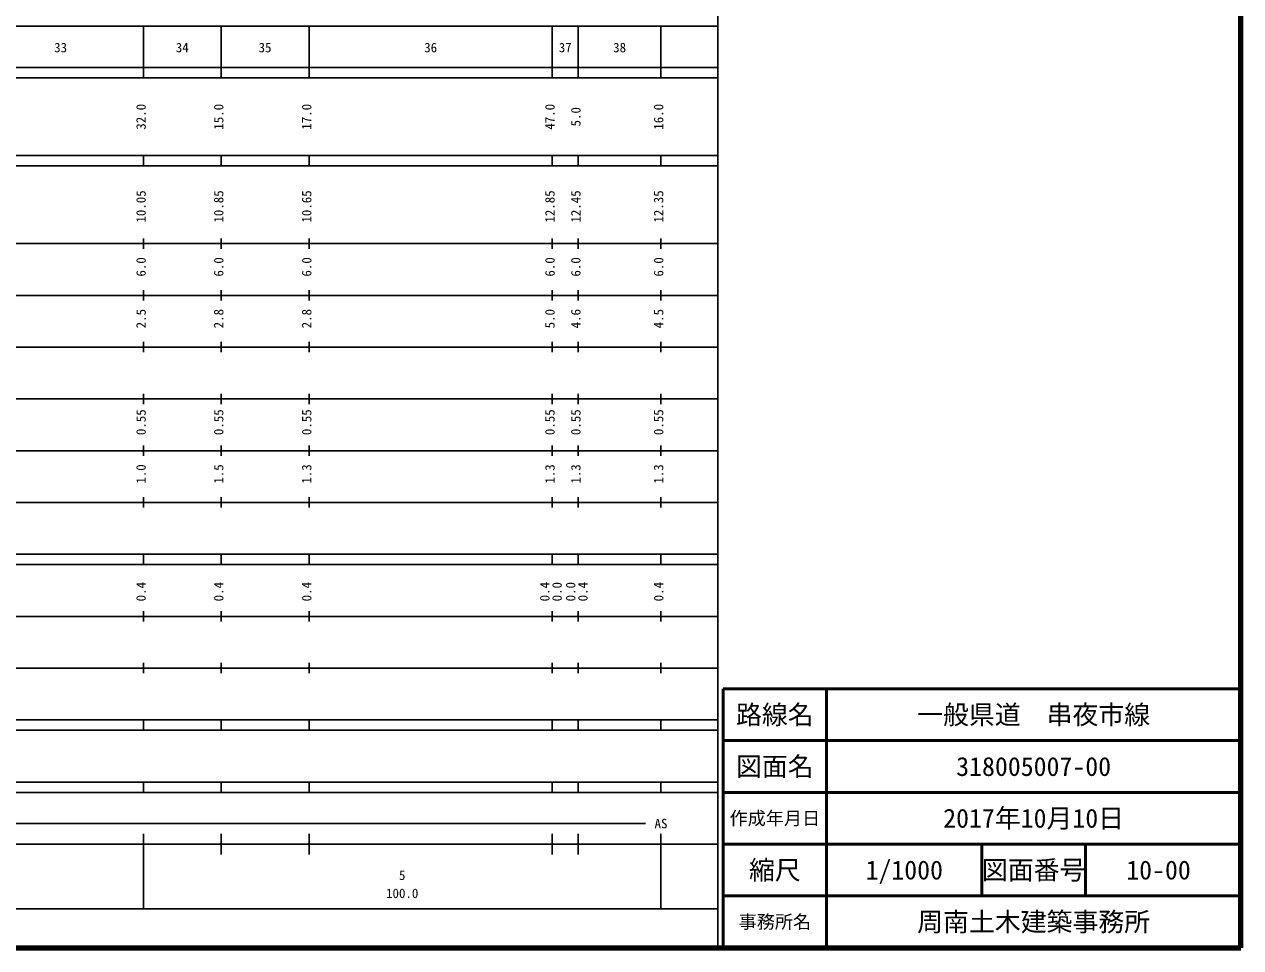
# Model space of a CAD drawing. Units: millimetres on the paper, enlarged 1000 times. Extents: x 40000 to 680000, y 20000 to 380000.
# Drawn here: x 444990 to 680000, y 20000 to 198357 of the extents above; entities that cross this region are included whole.
import ezdxf
from ezdxf.enums import TextEntityAlignment as Align

# ---------------------------------------------------------------- set-up
doc = ezdxf.new("R2010")
doc.units = ezdxf.units.MM
doc.header["$LTSCALE"] = 1000
for name, color, linetype, lineweight in [('M-TTL', 2, 'Continuous', 140), ('M-TTL-BAND', 7, 'Continuous', 25), ('M-TTL-FRAM', 2, 'Continuous', 50), ('M-TTL-LINE', 7, 'Continuous', 50)]:
    doc.layers.add(name, color=color, linetype=linetype, lineweight=lineweight)
doc.layers.add('M-TTL-TXT', color=7, linetype='Continuous')
doc.styles.add('ＭＳ ゴシック', font='')
doc.styles.get('ＭＳ ゴシック').set_extended_font_data('MS Gothic')

msp = doc.modelspace()

# ---------------------------------------------------------------- linework, layer by layer
at = {"layer": 'M-TTL'}
for p, q in [((680000, 20000), (680000, 380000)), ((40000, 20000), (680000, 20000))]:
    msp.add_line(p, q, dxfattribs=at)
at = {"layer": 'M-TTL-BAND'}
for p, q in [((579000, 20000), (579000, 370000)), ((68000, 198000), (579000, 198000)), ((468000, 188000), (468000, 198000)), ((483000, 188000), (483000, 198000)), ((500000, 188000), (500000, 198000)), ((547000, 188000), (547000, 198000)), ((552000, 188000), (552000, 198000)), ((568000, 188000), (568000, 198000)), ((40000, 190000), (579000, 190000)), ((40000, 188000), (579000, 188000)), ((40000, 173000), (579000, 173000)), ((468000, 171000), (468000, 173000)), ((483000, 171000), (483000, 173000)), ((500000, 171000), (500000, 173000)), ((547000, 171000), (547000, 173000)), ((552000, 171000), (552000, 173000)), ((568000, 171000), (568000, 173000)), ((40000, 171000), (579000, 171000)), ((40000, 156000), (579000, 156000)), ((468000, 155000), (468000, 157000)), ((483000, 155000), (483000, 157000)), ((500000, 155000), (500000, 157000)), ((547000, 155000), (547000, 157000)), ((552000, 155000), (552000, 157000)), ((568000, 155000), (568000, 157000)), ((46000, 146000), (579000, 146000)), ((468000, 145000), (468000, 147000)), ((483000, 145000), (483000, 147000)), ((500000, 145000), (500000, 147000)), ((547000, 145000), (547000, 147000)), ((552000, 145000), (552000, 147000)), ((568000, 145000), (568000, 147000)), ((468000, 135000), (468000, 137000)), ((483000, 135000), (483000, 137000)), ((500000, 135000), (500000, 137000)), ((547000, 135000), (547000, 137000)), ((552000, 135000), (552000, 137000)), ((568000, 135000), (568000, 137000)), ((52000, 136000), (579000, 136000)), ((468000, 125000), (468000, 127000)), ((483000, 125000), (483000, 127000)), ((500000, 125000), (500000, 127000)), ((547000, 125000), (547000, 127000)), ((552000, 125000), (552000, 127000)), ((568000, 125000), (568000, 127000)), ((46000, 126000), (579000, 126000)), ((52000, 116000), (579000, 116000)), ((468000, 115000), (468000, 117000)), ((483000, 115000), (483000, 117000)), ((500000, 115000), (500000, 117000)), ((547000, 115000), (547000, 117000)), ((552000, 115000), (552000, 117000)), ((568000, 115000), (568000, 117000)), ((46000, 106000), (579000, 106000)), ((468000, 105000), (468000, 107000)), ((483000, 105000), (483000, 107000)), ((500000, 105000), (500000, 107000)), ((547000, 105000), (547000, 107000)), ((552000, 105000), (552000, 107000)), ((568000, 105000), (568000, 107000)), ((40000, 96000), (579000, 96000)), ((468000, 94000), (468000, 96000)), ((483000, 94000), (483000, 96000)), ((500000, 94000), (500000, 96000)), ((547000, 94000), (547000, 96000)), ((552000, 94000), (552000, 96000)), ((568000, 94000), (568000, 96000)), ((40000, 94000), (579000, 94000)), ((468000, 83000), (468000, 85000)), ((483000, 83000), (483000, 85000)), ((500000, 83000), (500000, 85000)), ((547000, 83000), (547000, 85000)), ((552000, 83000), (552000, 85000)), ((568000, 83000), (568000, 85000)), ((49000, 84000), (579000, 84000)), ((40000, 74000), (579000, 74000)), ((468000, 73000), (468000, 75000)), ((483000, 73000), (483000, 75000)), ((500000, 73000), (500000, 75000)), ((547000, 73000), (547000, 75000)), ((552000, 73000), (552000, 75000)), ((568000, 73000), (568000, 75000)), ((40000, 64000), (579000, 64000)), ((468000, 62000), (468000, 64000)), ((483000, 62000), (483000, 64000)), ((500000, 62000), (500000, 64000)), ((547000, 62000), (547000, 64000)), ((552000, 62000), (552000, 64000)), ((568000, 62000), (568000, 64000)), ((40000, 62000), (579000, 62000)), ((40000, 52000), (579000, 52000)), ((468000, 50000), (468000, 52000)), ((483000, 50000), (483000, 52000)), ((500000, 50000), (500000, 52000)), ((547000, 50000), (547000, 52000)), ((552000, 50000), (552000, 52000)), ((568000, 50000), (568000, 52000)), ((40000, 50000), (579000, 50000)), ((71000, 44000), (565000, 44000)), ((40000, 40000), (579000, 40000)), ((468000, 27500), (468000, 42000)), ((483000, 38000), (483000, 42000)), ((500000, 38000), (500000, 42000)), ((547000, 38000), (547000, 42000)), ((552000, 38000), (552000, 42000)), ((568000, 27500), (568000, 42000)), ((68000, 27500), (579000, 27500))]:
    msp.add_line(p, q, dxfattribs=at)
at = {"layer": 'M-TTL-FRAM'}
for p, q in [((680000, 70000), (580000, 70000)), ((580000, 70000), (580000, 20000))]:
    msp.add_line(p, q, dxfattribs=at)
at = {"layer": 'M-TTL-LINE'}
for p, q in [((600000, 70000), (600000, 20000)), ((680000, 60000), (580000, 60000)), ((680000, 50000), (580000, 50000)), ((680000, 40000), (580000, 40000)), ((630000, 40000), (630000, 30000)), ((650000, 40000), (650000, 30000)), ((680000, 30000), (580000, 30000))]:
    msp.add_line(p, q, dxfattribs=at)

# ---------------------------------------------------------------- texts
at = {"layer": 'M-TTL-BAND', "style": 'ＭＳ ゴシック'}
for s, p in [('33', (452000, 192405)), ('34', (475500, 192405)), ('35', (491500, 192405)), ('36', (523500, 192405)), ('37', (549500, 192405)), ('38', (560000, 192405)), ('AS', (568000, 42500)), ('5', (518000, 32523)), ('100.0', (518000, 29033))]:
    msp.add_text(s, height=1833, dxfattribs=at).set_placement(p, align=Align.BOTTOM_CENTER)
for s, p in [('32.0', (469000, 180500)), ('15.0', (484000, 180500)), ('17.0', (501000, 180500)), ('47.0', (548000, 180500)), ('5.0', (553000, 180500)), ('16.0', (569000, 180500)), ('10.05', (469000, 163174)), ('10.85', (484000, 163174)), ('10.65', (501000, 163174)), ('12.85', (548000, 163174)), ('12.45', (553000, 163174)), ('12.35', (569000, 163174)), ('6.0', (469000, 151500)), ('6.0', (484000, 151500)), ('6.0', (501000, 151500)), ('6.0', (548000, 151500)), ('6.0', (553000, 151500)), ('6.0', (569000, 151500)), ('2.5', (469000, 141500)), ('2.8', (484000, 141500)), ('2.8', (501000, 141500)), ('5.0', (548000, 141500)), ('4.6', (553000, 141500)), ('4.5', (569000, 141500)), ('0.55', (469000, 121500)), ('0.55', (484000, 121500)), ('0.55', (501000, 121500)), ('0.55', (548000, 121500)), ('0.55', (553000, 121500)), ('0.55', (569000, 121500)), ('1.0', (469000, 111500)), ('1.5', (484000, 111500)), ('1.3', (501000, 111500)), ('1.3', (548000, 111500)), ('1.3', (553000, 111500)), ('1.3', (569000, 111500)), ('0.4', (469000, 88764)), ('0.4', (484000, 88764)), ('0.4', (501000, 88764)), ('0.4', (547000, 88764)), ('0.0', (549370, 88764)), ('0.0', (552000, 88764)), ('0.4', (554370, 88764)), ('0.4', (569000, 88764))]:
    msp.add_text(s, height=1833, rotation=90, dxfattribs=at).set_placement(p, align=Align.BOTTOM_CENTER)
at = {"layer": 'M-TTL-TXT', "style": 'ＭＳ ゴシック'}
for s, height, p in [('路線名', 3666, (590000, 65000)), ('路線名', 3666, (590000, 65000)), ('一般県道\u3000串夜市線', 3666, (640000, 65000)), ('図面名', 3666, (590000, 55000)), ('図面名', 3666, (590000, 55000)), ('318005007-00', 3666, (640000, 55000)), ('2017年10月10日', 3666, (640000, 45000)), ('作成年月日', 2566, (590000, 45000)), ('作成年月日', 2566, (590000, 45000)), ('縮尺', 3666, (590000, 35000)), ('縮尺', 3666, (590000, 35000)), ('1/1000', 3666, (615000, 35000)), ('図面番号', 3666, (640000, 35000)), ('図面番号', 3666, (640000, 35000)), ('10-00', 3666, (664125, 35000)), ('事務所名', 2566, (590000, 25000)), ('事務所名', 2566, (590000, 25000)), ('周南土木建築事務所', 3666, (640000, 25000))]:
    msp.add_text(s, height=height, dxfattribs=at).set_placement(p, align=Align.MIDDLE_CENTER)

doc.saveas('drawing.dxf')
